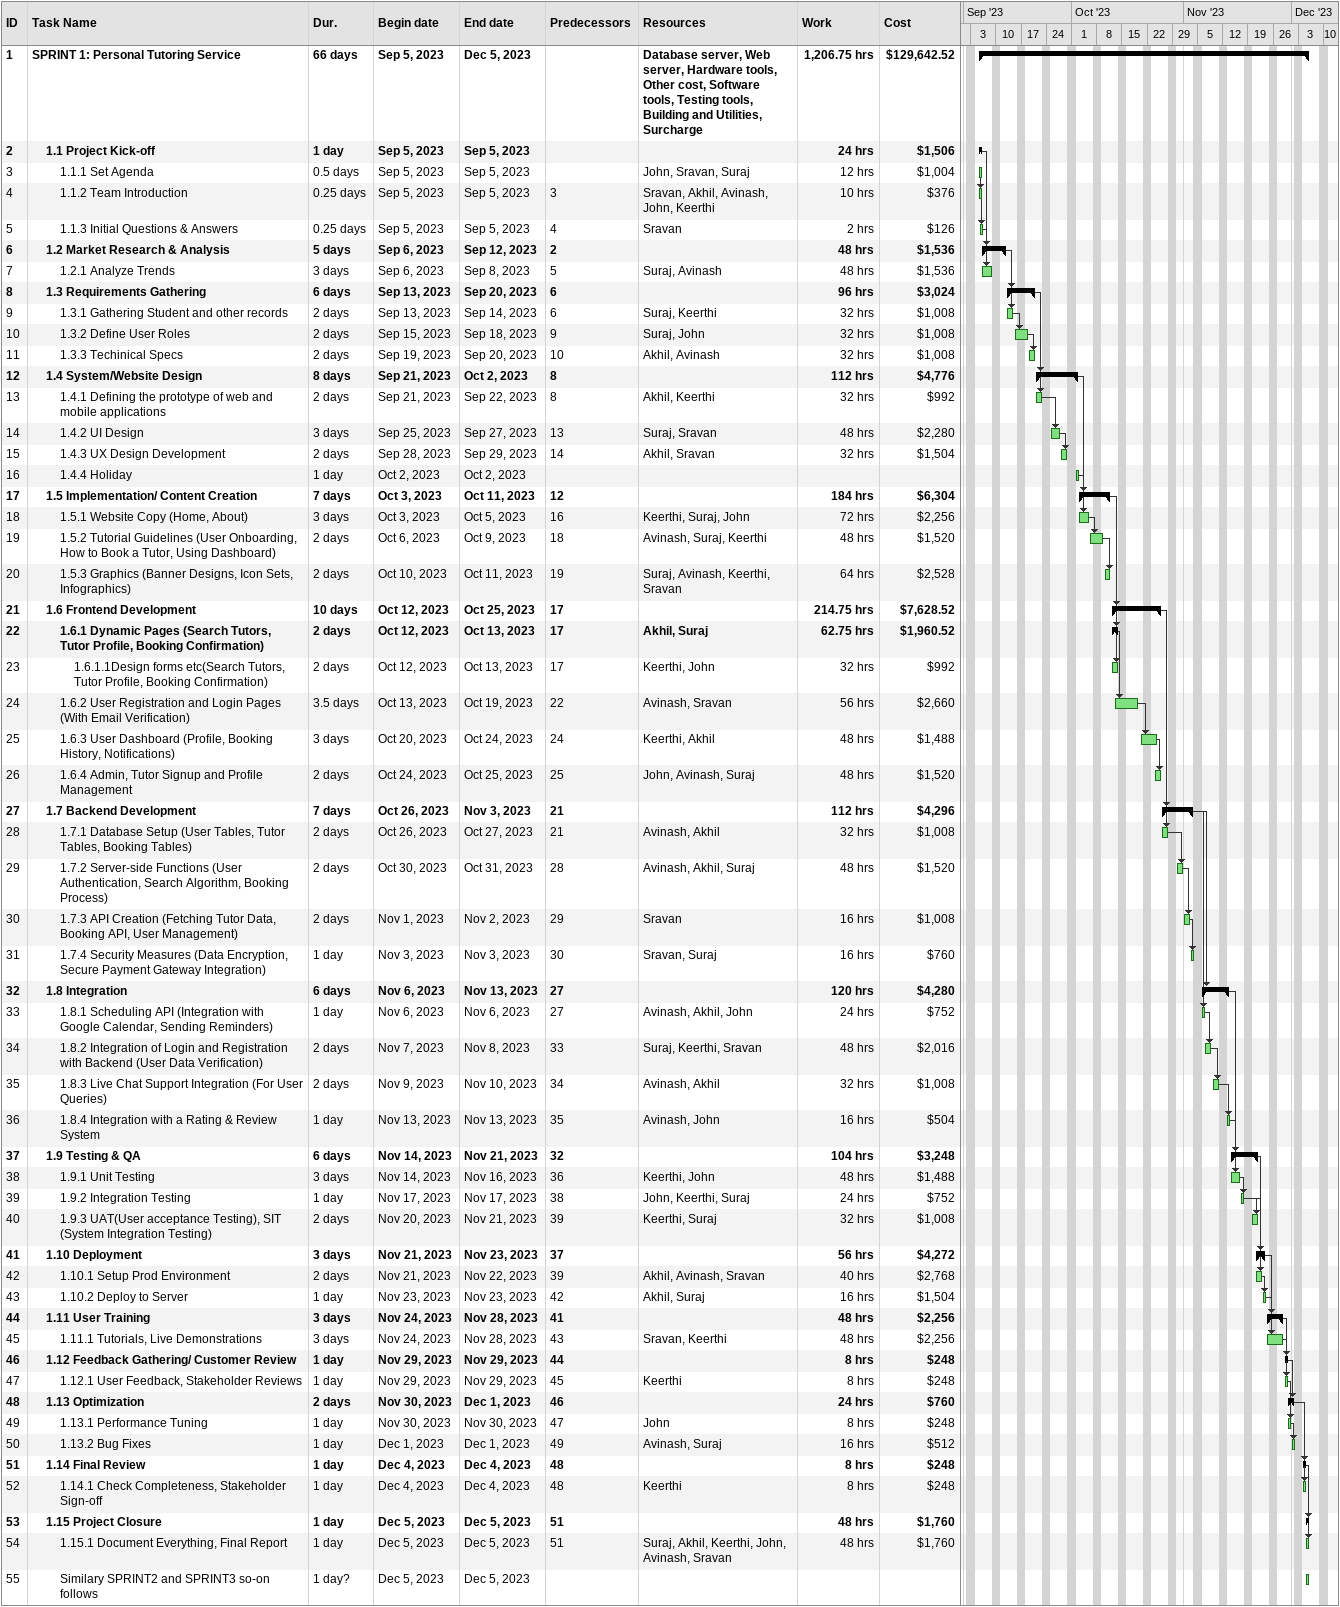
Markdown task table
| ID | Level | Task | Duration | Start | Finish | Predecessors | Resources | Work (h) | Cost ($) |
|---|---|---|---|---|---|---|---|---|---|
| 1 | 1 | **SPRINT 1: Personal Tutoring Service** | 66d | 2023-09-05 | 2023-12-05 |  | Database server, Web server, Hardware tools, Other cost, Software tools, Testing tools, Building and Utilities, Surcharge | 1206.75 | 129642.52 |
| 2 | 2 | **1.1 Project Kick-off** | 1d | 2023-09-05 | 2023-09-05 |  |  | 24 | 1506 |
| 3 | 3 | 1.1.1 Set Agenda | 0.5d | 2023-09-05 | 2023-09-05 |  | John, Sravan, Suraj | 12 | 1004 |
| 4 | 3 | 1.1.2 Team Introduction | 0.25d | 2023-09-05 | 2023-09-05 | 3 | Sravan, Akhil, Avinash, John, Keerthi | 10 | 376 |
| 5 | 3 | 1.1.3 Initial Questions & Answers | 0.25d | 2023-09-05 | 2023-09-05 | 4 | Sravan | 2 | 126 |
| 6 | 2 | **1.2 Market Research & Analysis** | 5d | 2023-09-06 | 2023-09-12 | 2 |  | 48 | 1536 |
| 7 | 3 | 1.2.1 Analyze Trends | 3d | 2023-09-06 | 2023-09-08 | 5 | Suraj, Avinash | 48 | 1536 |
| 8 | 2 | **1.3 Requirements Gathering** | 6d | 2023-09-13 | 2023-09-20 | 6 |  | 96 | 3024 |
| 9 | 3 | 1.3.1 Gathering Student and other records | 2d | 2023-09-13 | 2023-09-14 | 6 | Suraj, Keerthi | 32 | 1008 |
| 10 | 3 | 1.3.2 Define User Roles | 2d | 2023-09-15 | 2023-09-18 | 9 | Suraj, John | 32 | 1008 |
| 11 | 3 | 1.3.3 Techinical Specs | 2d | 2023-09-19 | 2023-09-20 | 10 | Akhil, Avinash | 32 | 1008 |
| 12 | 2 | **1.4 System/Website Design** | 8d | 2023-09-21 | 2023-10-02 | 8 |  | 112 | 4776 |
| 13 | 3 | 1.4.1 Defining the prototype of web and mobile applications | 2d | 2023-09-21 | 2023-09-22 | 8 | Akhil, Keerthi | 32 | 992 |
| 14 | 3 | 1.4.2 UI Design | 3d | 2023-09-25 | 2023-09-27 | 13 | Suraj, Sravan | 48 | 2280 |
| 15 | 3 | 1.4.3 UX Design Development | 2d | 2023-09-28 | 2023-09-29 | 14 | Akhil, Sravan | 32 | 1504 |
| 16 | 3 | 1.4.4 Holiday | 1d | 2023-10-02 | 2023-10-02 |  |  |  |  |
| 17 | 2 | **1.5 Implementation/ Content Creation** | 7d | 2023-10-03 | 2023-10-11 | 12 |  | 184 | 6304 |
| 18 | 3 | 1.5.1 Website Copy (Home, About) | 3d | 2023-10-03 | 2023-10-05 | 16 | Keerthi, Suraj, John | 72 | 2256 |
| 19 | 3 | 1.5.2 Tutorial Guidelines (User Onboarding, How to Book a Tutor, Using Dashboard) | 2d | 2023-10-06 | 2023-10-09 | 18 | Avinash, Suraj, Keerthi | 48 | 1520 |
| 20 | 3 | 1.5.3 Graphics (Banner Designs, Icon Sets, Infographics) | 2d | 2023-10-10 | 2023-10-11 | 19 | Suraj, Avinash, Keerthi, Sravan | 64 | 2528 |
| 21 | 2 | **1.6 Frontend Development** | 10d | 2023-10-12 | 2023-10-25 | 17 |  | 214.75 | 7628.52 |
| 22 | 3 | **1.6.1 Dynamic Pages (Search Tutors, Tutor Profile, Booking Confirmation)** | 2d | 2023-10-12 | 2023-10-13 | 17 | Akhil, Suraj | 62.75 | 1960.52 |
| 23 | 4 | 1.6.1.1Design forms etc(Search Tutors, Tutor Profile, Booking Confirmation) | 2d | 2023-10-12 | 2023-10-13 | 17 | Keerthi, John | 32 | 992 |
| 24 | 3 | 1.6.2 User Registration and Login Pages (With Email Verification) | 3.5d | 2023-10-13 | 2023-10-19 | 22 | Avinash, Sravan | 56 | 2660 |
| 25 | 3 | 1.6.3 User Dashboard (Profile, Booking History, Notifications) | 3d | 2023-10-20 | 2023-10-24 | 24 | Keerthi, Akhil | 48 | 1488 |
| 26 | 3 | 1.6.4 Admin, Tutor Signup and Profile Management | 2d | 2023-10-24 | 2023-10-25 | 25 | John, Avinash, Suraj | 48 | 1520 |
| 27 | 2 | **1.7 Backend Development** | 7d | 2023-10-26 | 2023-11-03 | 21 |  | 112 | 4296 |
| 28 | 3 | 1.7.1 Database Setup (User Tables, Tutor Tables, Booking Tables) | 2d | 2023-10-26 | 2023-10-27 | 21 | Avinash, Akhil | 32 | 1008 |
| 29 | 3 | 1.7.2 Server-side Functions (User Authentication, Search Algorithm, Booking Process) | 2d | 2023-10-30 | 2023-10-31 | 28 | Avinash, Akhil, Suraj | 48 | 1520 |
| 30 | 3 | 1.7.3 API Creation (Fetching Tutor Data, Booking API, User Management) | 2d | 2023-11-01 | 2023-11-02 | 29 | Sravan | 16 | 1008 |
| 31 | 3 | 1.7.4 Security Measures (Data Encryption, Secure Payment Gateway Integration) | 1d | 2023-11-03 | 2023-11-03 | 30 | Sravan, Suraj | 16 | 760 |
| 32 | 2 | **1.8 Integration** | 6d | 2023-11-06 | 2023-11-13 | 27 |  | 120 | 4280 |
| 33 | 3 | 1.8.1 Scheduling API (Integration with Google Calendar, Sending Reminders) | 1d | 2023-11-06 | 2023-11-06 | 27 | Avinash, Akhil, John | 24 | 752 |
| 34 | 3 | 1.8.2 Integration of Login and Registration with Backend (User Data Verification) | 2d | 2023-11-07 | 2023-11-08 | 33 | Suraj, Keerthi, Sravan | 48 | 2016 |
| 35 | 3 | 1.8.3 Live Chat Support Integration (For User Queries) | 2d | 2023-11-09 | 2023-11-10 | 34 | Avinash, Akhil | 32 | 1008 |
| 36 | 3 | 1.8.4 Integration with a Rating & Review System | 1d | 2023-11-13 | 2023-11-13 | 35 | Avinash, John | 16 | 504 |
| 37 | 2 | **1.9 Testing & QA** | 6d | 2023-11-14 | 2023-11-21 | 32 |  | 104 | 3248 |
| 38 | 3 | 1.9.1 Unit Testing | 3d | 2023-11-14 | 2023-11-16 | 36 | Keerthi, John | 48 | 1488 |
| 39 | 3 | 1.9.2 Integration Testing | 1d | 2023-11-17 | 2023-11-17 | 38 | John, Keerthi, Suraj | 24 | 752 |
| 40 | 3 | 1.9.3 UAT(User acceptance Testing), SIT (System Integration Testing) | 2d | 2023-11-20 | 2023-11-21 | 39 | Keerthi, Suraj | 32 | 1008 |
| 41 | 2 | **1.10 Deployment** | 3d | 2023-11-21 | 2023-11-23 | 37 |  | 56 | 4272 |
| 42 | 3 | 1.10.1 Setup Prod Environment | 2d | 2023-11-21 | 2023-11-22 | 39 | Akhil, Avinash, Sravan | 40 | 2768 |
| 43 | 3 | 1.10.2 Deploy to Server | 1d | 2023-11-23 | 2023-11-23 | 42 | Akhil, Suraj | 16 | 1504 |
| 44 | 2 | **1.11 User Training** | 3d | 2023-11-24 | 2023-11-28 | 41 |  | 48 | 2256 |
| 45 | 3 | 1.11.1 Tutorials, Live Demonstrations | 3d | 2023-11-24 | 2023-11-28 | 43 | Sravan, Keerthi | 48 | 2256 |
| 46 | 2 | **1.12 Feedback Gathering/ Customer Review** | 1d | 2023-11-29 | 2023-11-29 | 44 |  | 8 | 248 |
| 47 | 3 | 1.12.1 User Feedback, Stakeholder Reviews | 1d | 2023-11-29 | 2023-11-29 | 45 | Keerthi | 8 | 248 |
| 48 | 2 | **1.13 Optimization** | 2d | 2023-11-30 | 2023-12-01 | 46 |  | 24 | 760 |
| 49 | 3 | 1.13.1 Performance Tuning | 1d | 2023-11-30 | 2023-11-30 | 47 | John | 8 | 248 |
| 50 | 3 | 1.13.2 Bug Fixes | 1d | 2023-12-01 | 2023-12-01 | 49 | Avinash, Suraj | 16 | 512 |
| 51 | 2 | **1.14 Final Review** | 1d | 2023-12-04 | 2023-12-04 | 48 |  | 8 | 248 |
| 52 | 3 | 1.14.1 Check Completeness, Stakeholder Sign-off | 1d | 2023-12-04 | 2023-12-04 | 48 | Keerthi | 8 | 248 |
| 53 | 2 | **1.15 Project Closure** | 1d | 2023-12-05 | 2023-12-05 | 51 |  | 48 | 1760 |
| 54 | 3 | 1.15.1 Document Everything, Final Report | 1d | 2023-12-05 | 2023-12-05 | 51 | Suraj, Akhil, Keerthi, John, Avinash, Sravan | 48 | 1760 |
| 55 | 3 | Similary SPRINT2 and SPRINT3 so-on follows | 1d? | 2023-12-05 | 2023-12-05 |  |  |  |  |
